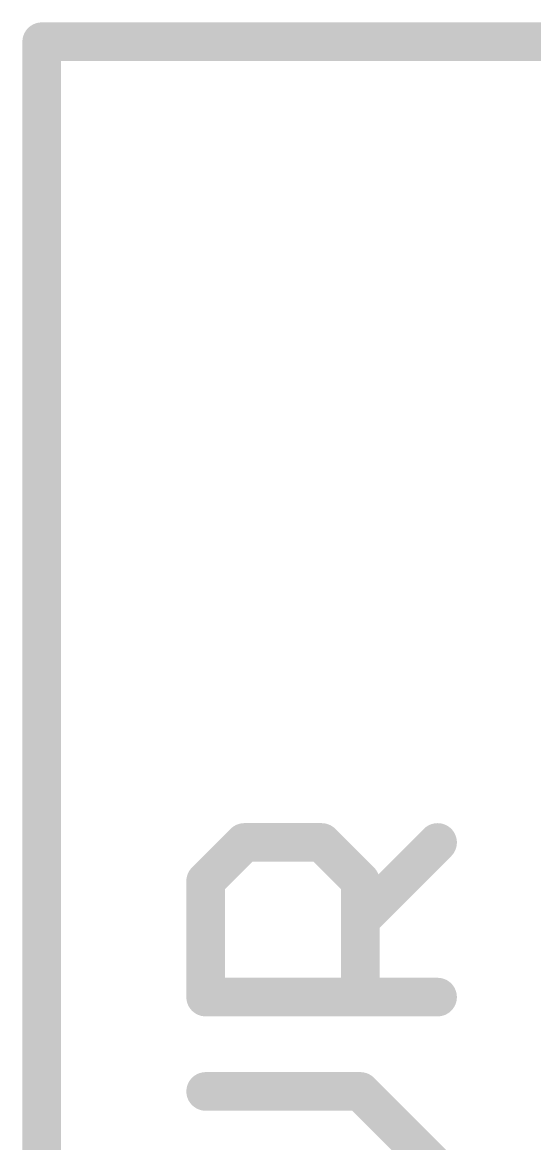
# Model space of a CAD drawing. Extents: x -66 to 17.9, y -10.2 to 50.9.
# Drawn here: x -0.1 to 2.59, y 26.97 to 32.87 of the extents above; entities that cross this region are included whole.
import ezdxf

# ---------------------------------------------------------------- set-up
doc = ezdxf.new("R2010")
doc.units = 0
doc.layers.add('20', color=53, linetype='CONTINUOUS')
doc.layers.add('21', color=41, linetype='CONTINUOUS')

msp = doc.modelspace()

# ---------------------------------------------------------------- linework, layer by layer
at = {"layer": '20', "const_width": 0.2032}
for points in [[(0, 32.766), (0, 0)], [(17.78, 32.766), (0, 32.766)]]:
    msp.add_lwpolyline(points, dxfattribs=at)
at = {"layer": '20', "const_width": 0.1016}
for points in [[(0.0508, 32.766, 1), (-0.0508, 32.766)], [(0, 32.8168, 1), (0, 32.7152)]]:
    msp.add_lwpolyline(points, format="xyb", dxfattribs=at)
at = {"layer": '21', "const_width": 0.2032}
for points in [[(0.8626, 28.3502), (1.0659, 28.5535)], [(1.0659, 28.5535), (1.4727, 28.5535)], [(1.4727, 28.5535), (1.6761, 28.3502)], [(1.6761, 28.1468), (2.0828, 28.5535)], [(0.8626, 27.7401), (0.8626, 28.3502)], [(1.6761, 28.3502), (1.6761, 27.7401)], [(2.0828, 27.7401), (0.8626, 27.7401)], [(1.6761, 27.2438), (0.8626, 27.2438)], [(2.0828, 26.8371), (1.6761, 27.2438)]]:
    msp.add_lwpolyline(points, dxfattribs=at)
at = {"layer": '21', "const_width": 0.1016}
for points in [[(1.0659, 28.6043, 1), (1.0659, 28.5027)], [(1.1019, 28.5176, 1), (1.03, 28.5895)], [(1.5086, 28.5895, 1), (1.4368, 28.5176)], [(1.4727, 28.5027, 1), (1.4727, 28.6043)], [(2.1187, 28.5176, 1), (2.0469, 28.5895)], [(0.8266, 28.3861, 1), (0.8985, 28.3142)], [(0.9134, 28.3502, 1), (0.8118, 28.3502)], [(1.7269, 28.3502, 1), (1.6253, 28.3502)], [(1.6401, 28.3142, 1), (1.712, 28.3861)], [(1.6401, 28.1827, 1), (1.712, 28.1109)], [(0.8626, 27.7908, 1), (0.8626, 27.6893)], [(2.0828, 27.6893, 1), (2.0828, 27.7908)], [(0.8118, 27.7401, 1), (0.9134, 27.7401)], [(1.6253, 27.7401, 1), (1.7269, 27.7401)], [(0.8626, 27.2946, 1), (0.8626, 27.193)], [(1.712, 27.2797, 1), (1.6401, 27.2079)], [(1.6761, 27.193, 1), (1.6761, 27.2946)]]:
    msp.add_lwpolyline(points, format="xyb", dxfattribs=at)

doc.saveas('drawing.dxf')
